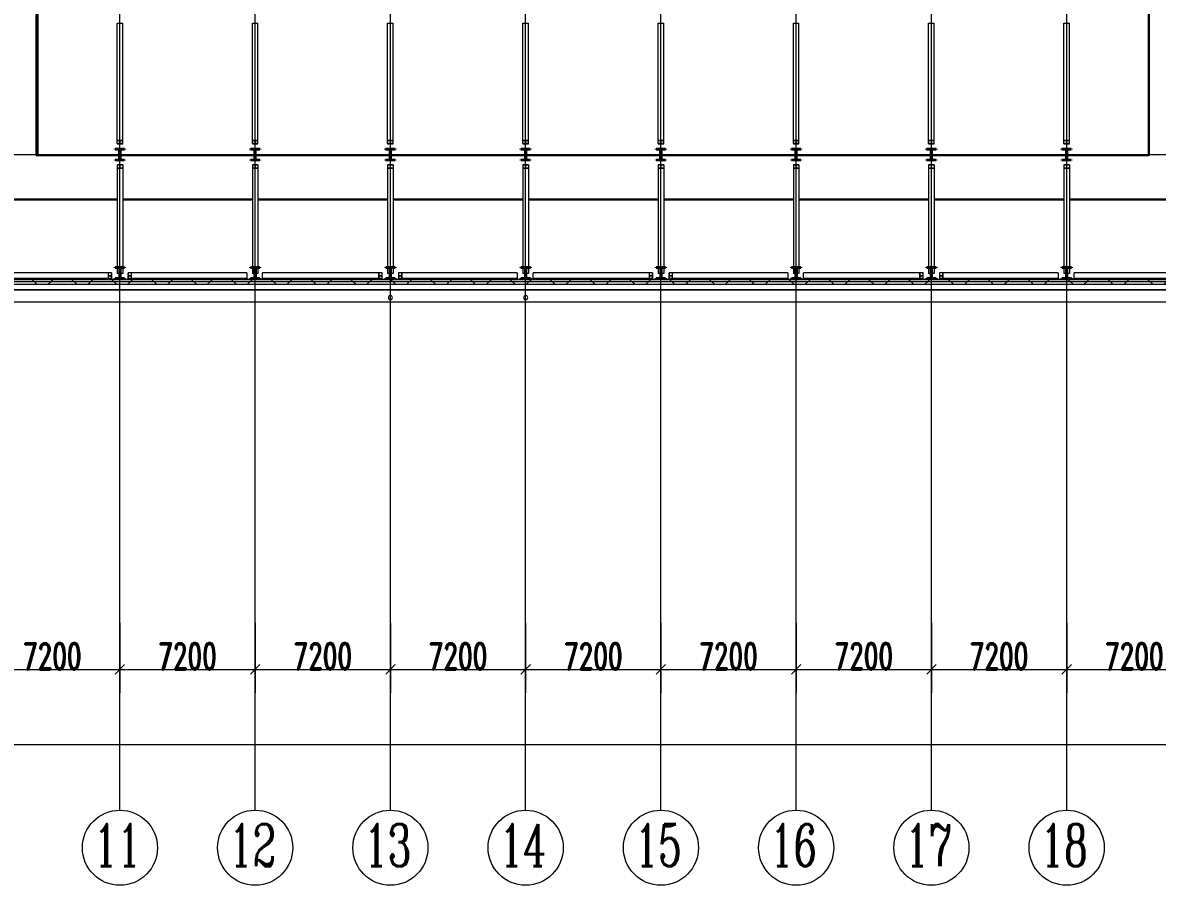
# Model space of a CAD drawing. Header units: millimetres. Extents: x -30000 to 430621, y -31706 to 192400.
# Drawn here: x 66825 to 127225, y -31706 to 14226 of the extents above; entities that cross this region are included whole.
import ezdxf

# ---------------------------------------------------------------- set-up
doc = ezdxf.new("R2010")
doc.units = ezdxf.units.MM
doc.linetypes.add('轴网线', pattern=[22.04, 18.38, -1.83, 0, -1.83])
doc.layers.get('0').update_dxf_attribs({"color": 8})
doc.layers.get('Defpoints').update_dxf_attribs({"color": 8})
for name, color, linetype, lineweight in [('A-ANNO-DIMS', 8, 'Continuous', 9), ('A-FLOR', 8, 'Continuous', 5), ('A-FLOR-HRAL', 8, 'Continuous', 5), ('A-WALL', 8, 'Continuous', 5), ('A-WALL-FNSH', 8, 'Continuous', 9), ('A-WALL-PATT', 8, 'Continuous', 9), ('P-PIPE', 8, 'Continuous', 5), ('S-BEAM', 8, 'Continuous', 5), ('S-COLS', 8, 'Continuous', 5), ('S-GRID', 8, 'Continuous', 9), ('S-GRID-IDEN', 8, 'Continuous', 9)]:
    doc.layers.add(name, color=color, linetype=linetype, lineweight=lineweight)
doc.styles.add('RomanC_1', font='romanc__.ttf', dxfattribs={"width": 0.65, "height": 2250})
doc.styles.add('RomanD_4', font='romand__.ttf', dxfattribs={"width": 0.65, "height": 1400})
doc.dimstyles.new('第一_二道尺寸线', dxfattribs={"dimscale": 304.8, "dimtxt": 1405.004626, "dimasz": 1.64042, "dimexe": 4.10105, "dimexo": 0.0625, "dimgap": 0, "dimtad": 1, "dimdec": 0, "dimzin": 0, "dimdsep": 46, "dimtxsty": 'RomanD_4', "dimblk1": 'OBLIQUE', "dimblk2": 'OBLIQUE', "dimsah": 1, "dimcen": 0.09, "dimazin": 0, "dimtfac": 1, "dimtdec": 4, "dimtix": 1, "dimtmove": 0, "dimatfit": 3, "dimfxl": 8.2021, "dimfxlon": 1, "dimtvp": 1, "dimtolj": 1, "dimtzin": 0, "dimlwd": 18, "dimlwe": 18, "dimarcsym": 2})
pattern_1 = [(45, (-4e-09, 0), (-1060.66, 1060.66), []), (135, (-4e-09, 0), (-1060.66, -1060.66), [])]

# ---------------------------------------------------------------- blocks, each defined once
blk = doc.blocks.new('X-AR-F3-00-W-002_HLP2_rvt-1-LAY-4F-1_500-A')
at = {"layer": 'P-PIPE', "color": 96, "true_color": 0x007f00}
for centre, start, end in [((86400, -411), 0, 180), ((86400, -411), 180, 360), ((93600, -411), 0, 180), ((93600, -411), 180, 360)]:
    blk.add_arc(centre, 110, start, end, dxfattribs=at)
blk = doc.blocks.new('钢_柱_焊接H - H600X500X20X30-659261-LAY-4F-1_500-A')
at = {"layer": 'S-COLS', "lineweight": 15, "true_color": 0xdddddd}
blk.add_hatch(color=254, dxfattribs=at).paths.add_polyline_path([(-250, -300), (250, -300), (250, -270), (10, -270), (10, 270), (250, 270), (250, 300), (-250, 300), (-250, 270), (-10, 270), (-10, -270), (-250, -270)], flags=0)
at = {"layer": 'S-COLS', "color": 8, "lineweight": 35, "true_color": 0x777777}
for p, q in [((-250, 300), (250, 300)), ((-250, 270), (-250, 300)), ((-10, 270), (-250, 270)), ((-10, -270), (-10, 270)), ((10, 270), (10, -270)), ((250, 270), (10, 270)), ((250, 300), (250, 270)), ((-250, -270), (-10, -270)), ((-250, -300), (-250, -270)), ((250, -300), (-250, -300)), ((10, -270), (250, -270)), ((250, -270), (250, -300))]:
    blk.add_line(p, q, dxfattribs=at)
blk = doc.blocks.new('钢_柱_焊接H - H600X500X20X30-659270-LAY-4F-1_500-A')
at = {"layer": 'S-COLS', "lineweight": 15, "true_color": 0xdddddd}
h = blk.add_hatch(color=254, dxfattribs=at)
h.paths.add_polyline_path([(6, -300), (250, -300), (250, -270), (10, -270), (6, -50), (-10, -50), (-10, -270), (-250, -270), (-250, -300), (-148, -300)], flags=0)
h.paths.add_polyline_path([(10, 0), (10, 270), (250, 270), (250, 300), (-250, 300), (-250, 270), (-10, 270), (-10, 0), (5, 0)], flags=0)
at = {"layer": 'S-COLS', "color": 8, "lineweight": 35, "true_color": 0x777777}
for p, q in [((-250, 300), (250, 300)), ((-250, 270), (-250, 300)), ((-10, 270), (-250, 270)), ((-10, 0), (-10, 270)), ((10, 270), (10, 0)), ((250, 270), (10, 270)), ((250, 300), (250, 270)), ((-250, -270), (-10, -270)), ((-250, -300), (-250, -270)), ((250, -300), (-250, -300)), ((-10, -270), (-10, -50)), ((10, -50), (10, -270)), ((10, -270), (250, -270)), ((250, -270), (250, -300))]:
    blk.add_line(p, q, dxfattribs=at)
blk = doc.blocks.new('钢_梁_焊接H - H300X300X10X15-V175-LAY-4F-1_500-A')
at = {"layer": 'S-BEAM', "color": 8, "lineweight": 15, "true_color": 0x777777}
for p, q in [((72150, 6665), (71850, 6665)), ((71850, 6665), (71850, 6656)), ((71850, 6656), (71995, 6656)), ((71850, 6656), (71850, 6484)), ((71995, 6656), (71995, 6484)), ((72005, 6484), (72005, 6656)), ((72005, 6656), (72150, 6656)), ((72150, 6656), (72150, 6665)), ((72150, 6656), (72150, 6484)), ((71995, 6484), (71850, 6484)), ((71850, 6484), (71850, 6475)), ((71850, 6475), (72150, 6475)), ((71850, 6475), (71850, 1200)), ((72150, 6484), (72005, 6484)), ((72150, 6475), (72150, 6484)), ((72150, 6475), (72150, 1200)), ((71850, 1170), (71850, 878)), ((71990, 878), (71850, 878)), ((72150, 878), (72010, 878)), ((72150, 1170), (72150, 878))]:
    blk.add_line(p, q, dxfattribs=at)
blk = doc.blocks.new('钢_梁_焊接H - H300X300X10X15-658906-LAY-4F-1_500-A')
at = {"layer": 'S-BEAM', "color": 8, "lineweight": 15, "true_color": 0x777777}
for p, q in [((14250, 14201), (14550, 14201)), ((14250, 7956), (14250, 14201)), ((14550, 7956), (14550, 14201)), ((14550, 7956), (14250, 7956)), ((14250, 7956), (14250, 7947)), ((14250, 7947), (14395, 7947)), ((14250, 7785), (14250, 7947)), ((14395, 7947), (14395, 7785)), ((14405, 7785), (14405, 7947)), ((14405, 7947), (14550, 7947)), ((14550, 7947), (14550, 7956)), ((14550, 7785), (14550, 7947)), ((14395, 7785), (14250, 7785)), ((14250, 7785), (14250, 7776)), ((14250, 7776), (14550, 7776)), ((14550, 7785), (14405, 7785)), ((14550, 7776), (14550, 7785))]:
    blk.add_line(p, q, dxfattribs=at)
blk = doc.blocks.new('钢_梁_焊接H - H300X300X10X15-V179-LAY-4F-1_500-A')
at = {"layer": 'S-BEAM', "color": 8, "lineweight": 15, "true_color": 0x777777}
for p, q in [((79350, 6665), (79050, 6665)), ((79050, 6665), (79050, 6656)), ((79050, 6656), (79195, 6656)), ((79050, 6656), (79050, 6484)), ((79195, 6656), (79195, 6484)), ((79205, 6484), (79205, 6656)), ((79205, 6656), (79350, 6656)), ((79350, 6656), (79350, 6665)), ((79350, 6656), (79350, 6484)), ((79195, 6484), (79050, 6484)), ((79050, 6484), (79050, 6475)), ((79050, 6475), (79350, 6475)), ((79050, 6475), (79050, 1200)), ((79350, 6484), (79205, 6484)), ((79350, 6475), (79350, 6484)), ((79350, 6475), (79350, 1200)), ((79050, 1170), (79050, 878)), ((79190, 878), (79050, 878)), ((79350, 878), (79210, 878)), ((79350, 1170), (79350, 878))]:
    blk.add_line(p, q, dxfattribs=at)
blk = doc.blocks.new('钢_梁_焊接H - H300X300X10X15-V185-LAY-4F-1_500-A')
at = {"layer": 'S-BEAM', "color": 8, "lineweight": 15, "true_color": 0x777777}
for p, q in [((86550, 6665), (86250, 6665)), ((86250, 6665), (86250, 6656)), ((86250, 6656), (86395, 6656)), ((86250, 6656), (86250, 6484)), ((86395, 6656), (86395, 6484)), ((86405, 6484), (86405, 6656)), ((86405, 6656), (86550, 6656)), ((86550, 6656), (86550, 6665)), ((86550, 6656), (86550, 6484)), ((86395, 6484), (86250, 6484)), ((86250, 6484), (86250, 6475)), ((86250, 6475), (86550, 6475)), ((86250, 6475), (86250, 1200)), ((86550, 6484), (86405, 6484)), ((86550, 6475), (86550, 6484)), ((86550, 6475), (86550, 1200)), ((86250, 1170), (86250, 878)), ((86390, 878), (86250, 878)), ((86550, 878), (86410, 878)), ((86550, 1170), (86550, 878))]:
    blk.add_line(p, q, dxfattribs=at)
blk = doc.blocks.new('钢_梁_焊接H - H300X300X10X15-V189-LAY-4F-1_500-A')
at = {"layer": 'S-BEAM', "color": 8, "lineweight": 15, "true_color": 0x777777}
for p, q in [((93750, 6665), (93450, 6665)), ((93450, 6665), (93450, 6656)), ((93450, 6656), (93595, 6656)), ((93450, 6656), (93450, 6484)), ((93595, 6656), (93595, 6484)), ((93605, 6484), (93605, 6656)), ((93605, 6656), (93750, 6656)), ((93750, 6656), (93750, 6665)), ((93750, 6656), (93750, 6484)), ((93595, 6484), (93450, 6484)), ((93450, 6484), (93450, 6475)), ((93450, 6475), (93750, 6475)), ((93450, 6475), (93450, 1200)), ((93750, 6484), (93605, 6484)), ((93750, 6475), (93750, 6484)), ((93750, 6475), (93750, 1200)), ((93450, 1170), (93450, 878)), ((93590, 878), (93450, 878)), ((93750, 878), (93610, 878)), ((93750, 1170), (93750, 878))]:
    blk.add_line(p, q, dxfattribs=at)
blk = doc.blocks.new('钢_梁_焊接H - H300X300X10X15-V198-LAY-4F-1_500-A')
at = {"layer": 'S-BEAM', "color": 8, "lineweight": 15, "true_color": 0x777777}
for p, q in [((100950, 6665), (100650, 6665)), ((100650, 6665), (100650, 6656)), ((100650, 6656), (100795, 6656)), ((100650, 6656), (100650, 6484)), ((100795, 6656), (100795, 6484)), ((100805, 6484), (100805, 6656)), ((100805, 6656), (100950, 6656)), ((100950, 6656), (100950, 6665)), ((100950, 6656), (100950, 6484)), ((100795, 6484), (100650, 6484)), ((100650, 6484), (100650, 6475)), ((100650, 6475), (100950, 6475)), ((100650, 6475), (100650, 1200)), ((100950, 6484), (100805, 6484)), ((100950, 6475), (100950, 6484)), ((100950, 6475), (100950, 1200)), ((100650, 1170), (100650, 878)), ((100790, 878), (100650, 878)), ((100950, 878), (100810, 878)), ((100950, 1170), (100950, 878))]:
    blk.add_line(p, q, dxfattribs=at)
blk = doc.blocks.new('钢_梁_焊接H - H300X300X10X15-V207-LAY-4F-1_500-A')
at = {"layer": 'S-BEAM', "color": 8, "lineweight": 15, "true_color": 0x777777}
for p, q in [((108150, 6665), (107850, 6665)), ((107850, 6665), (107850, 6656)), ((107850, 6656), (107995, 6656)), ((107850, 6656), (107850, 6484)), ((107995, 6656), (107995, 6484)), ((108005, 6484), (108005, 6656)), ((108005, 6656), (108150, 6656)), ((108150, 6656), (108150, 6665)), ((108150, 6656), (108150, 6484)), ((107995, 6484), (107850, 6484)), ((107850, 6484), (107850, 6475)), ((107850, 6475), (108150, 6475)), ((107850, 6475), (107850, 1200)), ((108150, 6484), (108005, 6484)), ((108150, 6475), (108150, 6484)), ((108150, 6475), (108150, 1200)), ((107850, 1170), (107850, 878)), ((107990, 878), (107850, 878)), ((108150, 878), (108010, 878)), ((108150, 1170), (108150, 878))]:
    blk.add_line(p, q, dxfattribs=at)
blk = doc.blocks.new('钢_梁_焊接H - H300X300X10X15-V216-LAY-4F-1_500-A')
at = {"layer": 'S-BEAM', "color": 8, "lineweight": 15, "true_color": 0x777777}
for p, q in [((115350, 6665), (115050, 6665)), ((115050, 6665), (115050, 6656)), ((115050, 6656), (115195, 6656)), ((115050, 6656), (115050, 6484)), ((115195, 6656), (115195, 6484)), ((115205, 6484), (115205, 6656)), ((115205, 6656), (115350, 6656)), ((115350, 6656), (115350, 6665)), ((115350, 6656), (115350, 6484)), ((115195, 6484), (115050, 6484)), ((115050, 6484), (115050, 6475)), ((115050, 6475), (115350, 6475)), ((115050, 6475), (115050, 1200)), ((115350, 6484), (115205, 6484)), ((115350, 6475), (115350, 6484)), ((115350, 6475), (115350, 1200)), ((115050, 1170), (115050, 878)), ((115190, 878), (115050, 878)), ((115350, 878), (115210, 878)), ((115350, 1170), (115350, 878))]:
    blk.add_line(p, q, dxfattribs=at)
blk = doc.blocks.new('钢_梁_焊接H - H300X300X10X15-V226-LAY-4F-1_500-A')
at = {"layer": 'S-BEAM', "color": 8, "lineweight": 15, "true_color": 0x777777}
for p, q in [((122550, 6665), (122250, 6665)), ((122250, 6665), (122250, 6656)), ((122250, 6656), (122395, 6656)), ((122250, 6656), (122250, 6484)), ((122395, 6656), (122395, 6484)), ((122405, 6484), (122405, 6656)), ((122405, 6656), (122550, 6656)), ((122550, 6656), (122550, 6665)), ((122550, 6656), (122550, 6484)), ((122395, 6484), (122250, 6484)), ((122250, 6484), (122250, 6475)), ((122250, 6475), (122550, 6475)), ((122250, 6475), (122250, 1200)), ((122550, 6484), (122405, 6484)), ((122550, 6475), (122550, 6484)), ((122550, 6475), (122550, 1200)), ((122250, 1170), (122250, 878)), ((122390, 878), (122250, 878)), ((122550, 878), (122410, 878)), ((122550, 1170), (122550, 878))]:
    blk.add_line(p, q, dxfattribs=at)
blk = doc.blocks.new('钢_梁_热轧H - HW300X300-659062-LAY-4F-1_500-A')
at = {"layer": 'S-BEAM', "color": 8, "lineweight": 15, "true_color": 0x777777}
for p, q in [((122796, 157500), (122796, 157800)), ((128982, 157800), (122796, 157800)), ((128991, 157800), (128982, 157800)), ((128982, 157800), (128982, 157500)), ((128991, 157668), (128991, 157800)), ((129148, 157800), (128991, 157800)), ((129140, 157655), (128998, 157655)), ((129156, 157800), (129148, 157800)), ((129148, 157800), (129148, 157668)), ((129156, 157500), (129156, 157800)), ((128982, 157500), (122796, 157500)), ((128982, 157500), (128991, 157500)), ((128991, 157500), (128991, 157632)), ((129148, 157500), (128991, 157500)), ((128998, 157645), (129140, 157645)), ((129148, 157632), (129148, 157500)), ((129148, 157500), (129156, 157500))]:
    blk.add_line(p, q, dxfattribs=at)
for centre, start_param, end_param in [((128998, 157668), 1.570796, 3.141593), ((129140, 157668), 3.141593, 4.712389), ((128998, 157632), 0, 1.570796), ((129140, 157632), 4.712389, 6.283185)]:
    blk.add_ellipse(centre, major_axis=(0, 13), ratio=0.581772, start_param=start_param, end_param=end_param, dxfattribs=at)
blk = doc.blocks.new('钢_梁_热轧H - HW300X300-659063-LAY-4F-1_500-A')
at = {"layer": 'S-BEAM', "color": 8, "lineweight": 15, "true_color": 0x777777}
for p, q in [((108396, 157500), (108396, 157800)), ((114582, 157800), (108396, 157800)), ((114591, 157800), (114582, 157800)), ((114582, 157800), (114582, 157500)), ((114591, 157668), (114591, 157800)), ((114748, 157800), (114591, 157800)), ((114740, 157655), (114598, 157655)), ((114756, 157800), (114748, 157800)), ((114748, 157800), (114748, 157668)), ((114756, 157500), (114756, 157800)), ((114582, 157500), (108396, 157500)), ((114582, 157500), (114591, 157500)), ((114591, 157500), (114591, 157632)), ((114748, 157500), (114591, 157500)), ((114598, 157645), (114740, 157645)), ((114748, 157632), (114748, 157500)), ((114748, 157500), (114756, 157500))]:
    blk.add_line(p, q, dxfattribs=at)
for centre, start_param, end_param in [((114598, 157668), 1.570796, 3.141593), ((114740, 157668), 3.141593, 4.712389), ((114598, 157632), 0, 1.570796), ((114740, 157632), 4.712389, 6.283185)]:
    blk.add_ellipse(centre, major_axis=(0, 13), ratio=0.581772, start_param=start_param, end_param=end_param, dxfattribs=at)
blk = doc.blocks.new('钢_梁_热轧H - HW300X300-659064-LAY-4F-1_500-A')
at = {"layer": 'S-BEAM', "color": 8, "lineweight": 15, "true_color": 0x777777}
for p, q in [((93996, 157500), (93996, 157800)), ((100182, 157800), (93996, 157800)), ((100191, 157800), (100182, 157800)), ((100182, 157800), (100182, 157500)), ((100191, 157668), (100191, 157800)), ((100348, 157800), (100191, 157800)), ((100340, 157655), (100198, 157655)), ((100356, 157800), (100348, 157800)), ((100348, 157800), (100348, 157668)), ((100356, 157500), (100356, 157800)), ((100182, 157500), (93996, 157500)), ((100182, 157500), (100191, 157500)), ((100191, 157500), (100191, 157632)), ((100348, 157500), (100191, 157500)), ((100198, 157645), (100340, 157645)), ((100348, 157632), (100348, 157500)), ((100348, 157500), (100356, 157500))]:
    blk.add_line(p, q, dxfattribs=at)
for centre, start_param, end_param in [((100198, 157668), 1.570796, 3.141593), ((100340, 157668), 3.141593, 4.712389), ((100198, 157632), 0, 1.570796), ((100340, 157632), 4.712389, 6.283185)]:
    blk.add_ellipse(centre, major_axis=(0, 13), ratio=0.581772, start_param=start_param, end_param=end_param, dxfattribs=at)
blk = doc.blocks.new('钢_梁_热轧H - HW300X300-659065-LAY-4F-1_500-A')
at = {"layer": 'S-BEAM', "color": 8, "lineweight": 15, "true_color": 0x777777}
for p, q in [((79596, 157500), (79596, 157800)), ((85782, 157800), (79596, 157800)), ((85791, 157800), (85782, 157800)), ((85782, 157800), (85782, 157500)), ((85791, 157668), (85791, 157800)), ((85948, 157800), (85791, 157800)), ((85940, 157655), (85798, 157655)), ((85956, 157800), (85948, 157800)), ((85948, 157800), (85948, 157668)), ((85956, 157500), (85956, 157800)), ((85782, 157500), (79596, 157500)), ((85782, 157500), (85791, 157500)), ((85791, 157500), (85791, 157632)), ((85948, 157500), (85791, 157500)), ((85798, 157645), (85940, 157645)), ((85948, 157632), (85948, 157500)), ((85948, 157500), (85956, 157500))]:
    blk.add_line(p, q, dxfattribs=at)
for centre, start_param, end_param in [((85798, 157668), 1.570796, 3.141593), ((85940, 157668), 3.141593, 4.712389), ((85798, 157632), 0, 1.570796), ((85940, 157632), 4.712389, 6.283185)]:
    blk.add_ellipse(centre, major_axis=(0, 13), ratio=0.581772, start_param=start_param, end_param=end_param, dxfattribs=at)
blk = doc.blocks.new('钢_梁_热轧H - HW300X300-659066-LAY-4F-1_500-A')
at = {"layer": 'S-BEAM', "color": 8, "lineweight": 15, "true_color": 0x777777}
for p, q in [((65196, 157500), (65196, 157800)), ((71382, 157800), (65196, 157800)), ((71391, 157800), (71382, 157800)), ((71382, 157800), (71382, 157500)), ((71391, 157668), (71391, 157800)), ((71548, 157800), (71391, 157800)), ((71540, 157655), (71398, 157655)), ((71556, 157800), (71548, 157800)), ((71548, 157800), (71548, 157668)), ((71556, 157500), (71556, 157800)), ((71382, 157500), (65196, 157500)), ((71382, 157500), (71391, 157500)), ((71391, 157500), (71391, 157632)), ((71548, 157500), (71391, 157500)), ((71398, 157645), (71540, 157645)), ((71548, 157632), (71548, 157500)), ((71548, 157500), (71556, 157500))]:
    blk.add_line(p, q, dxfattribs=at)
for centre, start_param, end_param in [((71398, 157668), 1.570796, 3.141593), ((71540, 157668), 3.141593, 4.712389), ((71398, 157632), 0, 1.570796), ((71540, 157632), 4.712389, 6.283185)]:
    blk.add_ellipse(centre, major_axis=(0, 13), ratio=0.581772, start_param=start_param, end_param=end_param, dxfattribs=at)
blk = doc.blocks.new('钢_梁_热轧H - HW300X300-659077-LAY-4F-1_500-A')
at = {"layer": 'S-BEAM', "color": 8, "lineweight": 15, "true_color": 0x777777}
for p, q in [((115644, 157800), (115635, 157800)), ((115635, 157800), (115635, 157500)), ((115644, 157668), (115644, 157800)), ((115801, 157800), (115644, 157800)), ((115794, 157655), (115652, 157655)), ((115810, 157800), (115801, 157800)), ((115801, 157800), (115801, 157668)), ((115810, 157500), (115810, 157800)), ((121956, 157800), (115810, 157800)), ((121956, 157800), (121956, 157500)), ((115635, 157500), (115644, 157500)), ((115644, 157500), (115644, 157632)), ((115801, 157500), (115644, 157500)), ((115652, 157645), (115794, 157645)), ((115801, 157632), (115801, 157500)), ((115801, 157500), (115810, 157500)), ((121956, 157500), (115810, 157500))]:
    blk.add_line(p, q, dxfattribs=at)
for centre, start_param, end_param in [((115652, 157668), 1.570796, 3.141593), ((115794, 157668), 3.141593, 4.712389), ((115652, 157632), 0, 1.570796), ((115794, 157632), 4.712389, 6.283185)]:
    blk.add_ellipse(centre, major_axis=(0, 13), ratio=0.581772, start_param=start_param, end_param=end_param, dxfattribs=at)
blk = doc.blocks.new('钢_梁_热轧H - HW300X300-659078-LAY-4F-1_500-A')
at = {"layer": 'S-BEAM', "color": 8, "lineweight": 15, "true_color": 0x777777}
for p, q in [((101244, 157800), (101235, 157800)), ((101235, 157800), (101235, 157500)), ((101244, 157668), (101244, 157800)), ((101401, 157800), (101244, 157800)), ((101394, 157655), (101252, 157655)), ((101410, 157800), (101401, 157800)), ((101401, 157800), (101401, 157668)), ((101410, 157500), (101410, 157800)), ((107556, 157800), (101410, 157800)), ((107556, 157800), (107556, 157500)), ((101235, 157500), (101244, 157500)), ((101244, 157500), (101244, 157632)), ((101401, 157500), (101244, 157500)), ((101252, 157645), (101394, 157645)), ((101401, 157632), (101401, 157500)), ((101401, 157500), (101410, 157500)), ((107556, 157500), (101410, 157500))]:
    blk.add_line(p, q, dxfattribs=at)
for centre, start_param, end_param in [((101252, 157668), 1.570796, 3.141593), ((101394, 157668), 3.141593, 4.712389), ((101252, 157632), 0, 1.570796), ((101394, 157632), 4.712389, 6.283185)]:
    blk.add_ellipse(centre, major_axis=(0, 13), ratio=0.581772, start_param=start_param, end_param=end_param, dxfattribs=at)
blk = doc.blocks.new('钢_梁_热轧H - HW300X300-659079-LAY-4F-1_500-A')
at = {"layer": 'S-BEAM', "color": 8, "lineweight": 15, "true_color": 0x777777}
for p, q in [((86844, 157800), (86835, 157800)), ((86835, 157800), (86835, 157500)), ((86844, 157668), (86844, 157800)), ((87001, 157800), (86844, 157800)), ((86994, 157655), (86852, 157655)), ((87010, 157800), (87001, 157800)), ((87001, 157800), (87001, 157668)), ((87010, 157500), (87010, 157800)), ((93156, 157800), (87010, 157800)), ((93156, 157800), (93156, 157500)), ((86835, 157500), (86844, 157500)), ((86844, 157500), (86844, 157632)), ((87001, 157500), (86844, 157500)), ((86852, 157645), (86994, 157645)), ((87001, 157632), (87001, 157500)), ((87001, 157500), (87010, 157500)), ((93156, 157500), (87010, 157500))]:
    blk.add_line(p, q, dxfattribs=at)
for centre, start_param, end_param in [((86852, 157668), 1.570796, 3.141593), ((86994, 157668), 3.141593, 4.712389), ((86852, 157632), 0, 1.570796), ((86994, 157632), 4.712389, 6.283185)]:
    blk.add_ellipse(centre, major_axis=(0, 13), ratio=0.581772, start_param=start_param, end_param=end_param, dxfattribs=at)
blk = doc.blocks.new('钢_梁_热轧H - HW300X300-659080-LAY-4F-1_500-A')
at = {"layer": 'S-BEAM', "color": 8, "lineweight": 15, "true_color": 0x777777}
for p, q in [((72444, 157800), (72435, 157800)), ((72435, 157800), (72435, 157500)), ((72444, 157668), (72444, 157800)), ((72601, 157800), (72444, 157800)), ((72594, 157655), (72452, 157655)), ((72610, 157800), (72601, 157800)), ((72601, 157800), (72601, 157668)), ((72610, 157500), (72610, 157800)), ((78756, 157800), (72610, 157800)), ((78756, 157800), (78756, 157500)), ((72435, 157500), (72444, 157500)), ((72444, 157500), (72444, 157632)), ((72601, 157500), (72444, 157500)), ((72452, 157645), (72594, 157645)), ((72601, 157632), (72601, 157500)), ((72601, 157500), (72610, 157500)), ((78756, 157500), (72610, 157500))]:
    blk.add_line(p, q, dxfattribs=at)
for centre, start_param, end_param in [((72452, 157668), 1.570796, 3.141593), ((72594, 157668), 3.141593, 4.712389), ((72452, 157632), 0, 1.570796), ((72594, 157632), 4.712389, 6.283185)]:
    blk.add_ellipse(centre, major_axis=(0, 13), ratio=0.581772, start_param=start_param, end_param=end_param, dxfattribs=at)
blk = doc.blocks.new('X-ST-F3-04-C-002_HLP2_rvt-1-LAY-4F-1_500-A')
at = {"color": 8, "lineweight": 15, "true_color": 0x777777}
for name, p in [('钢_梁_焊接H - H300X300X10X15-658906-LAY-4F-1_500-A', (57600, 0)), ('钢_梁_焊接H - H300X300X10X15-658906-LAY-4F-1_500-A', (64800, 0)), ('钢_梁_焊接H - H300X300X10X15-658906-LAY-4F-1_500-A', (72000, 0)), ('钢_梁_焊接H - H300X300X10X15-658906-LAY-4F-1_500-A', (79200, 0)), ('钢_梁_焊接H - H300X300X10X15-658906-LAY-4F-1_500-A', (86400, 0)), ('钢_梁_焊接H - H300X300X10X15-658906-LAY-4F-1_500-A', (93600, 0)), ('钢_梁_焊接H - H300X300X10X15-658906-LAY-4F-1_500-A', (100800, 0)), ('钢_梁_焊接H - H300X300X10X15-658906-LAY-4F-1_500-A', (108000, 0)), ('钢_柱_焊接H - H600X500X20X30-659270-LAY-4F-1_500-A', (71995, 7200)), ('钢_柱_焊接H - H600X500X20X30-659270-LAY-4F-1_500-A', (79195, 7200)), ('钢_柱_焊接H - H600X500X20X30-659270-LAY-4F-1_500-A', (86395, 7200)), ('钢_柱_焊接H - H600X500X20X30-659270-LAY-4F-1_500-A', (93595, 7200)), ('钢_柱_焊接H - H600X500X20X30-659270-LAY-4F-1_500-A', (100795, 7200)), ('钢_柱_焊接H - H600X500X20X30-659270-LAY-4F-1_500-A', (107995, 7200)), ('钢_柱_焊接H - H600X500X20X30-659270-LAY-4F-1_500-A', (115195, 7200)), ('钢_柱_焊接H - H600X500X20X30-659270-LAY-4F-1_500-A', (122395, 7200)), ('钢_梁_焊接H - H300X300X10X15-V175-LAY-4F-1_500-A', (0, 0)), ('钢_梁_焊接H - H300X300X10X15-V179-LAY-4F-1_500-A', (0, 0)), ('钢_梁_焊接H - H300X300X10X15-V185-LAY-4F-1_500-A', (0, 0)), ('钢_梁_焊接H - H300X300X10X15-V189-LAY-4F-1_500-A', (0, 0)), ('钢_梁_焊接H - H300X300X10X15-V198-LAY-4F-1_500-A', (0, 0)), ('钢_梁_焊接H - H300X300X10X15-V207-LAY-4F-1_500-A', (0, 0)), ('钢_梁_焊接H - H300X300X10X15-V216-LAY-4F-1_500-A', (0, 0)), ('钢_梁_焊接H - H300X300X10X15-V226-LAY-4F-1_500-A', (0, 0)), ('钢_梁_热轧H - HW300X300-659066-LAY-4F-1_500-A', (0, -156900)), ('钢_柱_焊接H - H600X500X20X30-659261-LAY-4F-1_500-A', (72000, 900)), ('钢_梁_热轧H - HW300X300-659080-LAY-4F-1_500-A', (0, -156900)), ('钢_柱_焊接H - H600X500X20X30-659261-LAY-4F-1_500-A', (79200, 900)), ('钢_梁_热轧H - HW300X300-659065-LAY-4F-1_500-A', (0, -156900)), ('钢_柱_焊接H - H600X500X20X30-659261-LAY-4F-1_500-A', (86400, 900)), ('钢_梁_热轧H - HW300X300-659079-LAY-4F-1_500-A', (0, -156900)), ('钢_柱_焊接H - H600X500X20X30-659261-LAY-4F-1_500-A', (93600, 900)), ('钢_梁_热轧H - HW300X300-659064-LAY-4F-1_500-A', (0, -156900)), ('钢_柱_焊接H - H600X500X20X30-659261-LAY-4F-1_500-A', (100800, 900)), ('钢_梁_热轧H - HW300X300-659078-LAY-4F-1_500-A', (0, -156900)), ('钢_柱_焊接H - H600X500X20X30-659261-LAY-4F-1_500-A', (108000, 900)), ('钢_梁_热轧H - HW300X300-659063-LAY-4F-1_500-A', (0, -156900)), ('钢_柱_焊接H - H600X500X20X30-659261-LAY-4F-1_500-A', (115200, 900)), ('钢_梁_热轧H - HW300X300-659077-LAY-4F-1_500-A', (0, -156900)), ('钢_柱_焊接H - H600X500X20X30-659261-LAY-4F-1_500-A', (122400, 900)), ('钢_梁_热轧H - HW300X300-659062-LAY-4F-1_500-A', (0, -156900))]:
    blk.add_blockref(name, p, dxfattribs=at)
blk = doc.blocks.new('顶部扶栏类型 - 顶部扶栏_内部_-3241414-LAY-4F-1_500-A')
at = {"layer": 'A-FLOR-HRAL'}
for p, q in [((67550, 42994), (68719, 42994)), ((67550, 21755), (67550, 42994)), ((68719, 42944), (67600, 42944)), ((67600, 42944), (67600, 21755)), ((68719, 42994), (68719, 42944)), ((125675, 43025), (125675, 43050)), ((126750, 43025), (125675, 43025)), ((125775, 43075), (126800, 43075)), ((126750, 21755), (126750, 43025)), ((126800, 43075), (126800, 21755)), ((67550, 7150), (67550, 21405)), ((67600, 21405), (67600, 7200)), ((126750, 7200), (126750, 21405)), ((126800, 21405), (126800, 7150)), ((126800, 7150), (67550, 7150)), ((67600, 7200), (126750, 7200))]:
    blk.add_line(p, q, dxfattribs=at)
blk = doc.blocks.new('顶部扶栏类型 - 顶部扶栏_内部_-V437-LAY-4F-1_500-A')
at = {"layer": 'A-FLOR-HRAL'}
for p, q in [((67550, 42994), (67550, 21755)), ((68719, 42994), (67550, 42994)), ((67600, 42944), (67600, 21755)), ((68719, 42944), (67600, 42944)), ((68719, 42944), (68719, 42994)), ((125675, 43025), (125675, 43050)), ((126750, 43025), (125675, 43025)), ((126800, 43075), (125775, 43075)), ((126750, 21755), (126750, 43025)), ((126800, 21755), (126800, 43075)), ((67550, 21405), (67550, 7150)), ((67600, 21405), (67600, 7200)), ((126750, 7200), (126750, 21405)), ((126800, 7150), (126800, 21405)), ((67550, 7150), (126800, 7150)), ((67600, 7200), (126750, 7200))]:
    blk.add_line(p, q, dxfattribs=at)
blk = doc.blocks.new('顶部扶栏类型 - 顶部扶栏_内部_-3241510-LAY-4F-1_500-A')
at = {"layer": 'A-FLOR-HRAL'}
for p, q in [((64950, 4850), (71850, 4850)), ((72150, 4850), (79050, 4850)), ((79350, 4850), (86250, 4850)), ((86550, 4850), (93450, 4850)), ((93750, 4850), (100650, 4850)), ((100950, 4850), (107850, 4850)), ((108150, 4850), (115050, 4850)), ((115350, 4850), (122250, 4850)), ((122550, 4850), (129450, 4850)), ((71850, 4800), (64950, 4800)), ((79050, 4800), (72150, 4800)), ((86250, 4800), (79350, 4800)), ((93450, 4800), (86550, 4800)), ((100650, 4800), (93750, 4800)), ((107850, 4800), (100950, 4800)), ((115050, 4800), (108150, 4800)), ((122250, 4800), (115350, 4800)), ((129450, 4800), (122550, 4800))]:
    blk.add_line(p, q, dxfattribs=at)
blk = doc.blocks.new('顶部扶栏类型 - 顶部扶栏_内部_-V440-LAY-4F-1_500-A')
at = {"layer": 'A-FLOR-HRAL'}
for p, q in [((64950, 4850), (71850, 4850)), ((72150, 4850), (79050, 4850)), ((79350, 4850), (86250, 4850)), ((86550, 4850), (93450, 4850)), ((93750, 4850), (100650, 4850)), ((100950, 4850), (107850, 4850)), ((108150, 4850), (115050, 4850)), ((115350, 4850), (122250, 4850)), ((122550, 4850), (129450, 4850)), ((64950, 4800), (71850, 4800)), ((72150, 4800), (79050, 4800)), ((79350, 4800), (86250, 4800)), ((86550, 4800), (93450, 4800)), ((93750, 4800), (100650, 4800)), ((100950, 4800), (107850, 4800)), ((108150, 4800), (115050, 4800)), ((115350, 4800), (122250, 4800)), ((122550, 4800), (129450, 4800))]:
    blk.add_line(p, q, dxfattribs=at)
blk = doc.blocks.new('轴网 - 宽度系数 0_65-670068-LAY-4F-1_500-A')
at = {"layer": 'S-GRID-IDEN'}
blk.add_circle((0, 0), 4, dxfattribs=at)
blk = doc.blocks.new('_Oblique')
at = {"color": 0, "linetype": 'ByBlock', "lineweight": -2}
blk.add_line((-0.5, -0.5), (0.5, 0.5), dxfattribs=at)
blk = doc.blocks.new('DIMBLOCK109-LAY-4F-1_500-A')
at = {"layer": 'A-ANNO-DIMS', "color": 0, "lineweight": 18, "transparency": 16777216}
for p, q in [((64800, -17725.274274), (64800, -21456.224274)), ((72000, -17725.274274), (72000, -21456.224274)), ((64800, -20206.224274), (72000, -20206.224274))]:
    blk.add_line(p, q, dxfattribs=at)
at = {"layer": 'Defpoints', "color": 0, "transparency": 16777216}
for p in [(64800, -17706.224274), (72000, -17706.224274), (72000, -20206.224274)]:
    blk.add_point(p, dxfattribs=at)
at = {"layer": 'A-ANNO-DIMS', "color": 0, "lineweight": 18, "transparency": 16777216, "xscale": 500.0000000000001, "yscale": 500.0000000000001, "zscale": 500.0000000000001, "rotation": 180}
blk.add_blockref('_Oblique', (64800, -20206.224274), dxfattribs=at)
at = {"layer": 'A-ANNO-DIMS', "color": 0, "lineweight": 18, "transparency": 16777216, "xscale": 500.0000000000001, "yscale": 500.0000000000001, "zscale": 500.0000000000001}
blk.add_blockref('_Oblique', (72000, -20206.224274), dxfattribs=at)
at = {"layer": 'A-ANNO-DIMS', "color": 0, "lineweight": 18, "transparency": 16777216, "insert": (68400, -19506.224274), "char_height": 1400, "width": 3890.7820424, "attachment_point": 5, "style": 'RomanD_4'}
blk.add_mtext('\\A1;7200', dxfattribs=at)
blk = doc.blocks.new('DIMBLOCK110-LAY-4F-1_500-A')
at = {"layer": 'A-ANNO-DIMS', "color": 0, "lineweight": 18, "transparency": 16777216}
for p, q in [((72000, -17725.274274), (72000, -21456.224274)), ((79200, -17725.274274), (79200, -21456.224274)), ((72000, -20206.224274), (79200, -20206.224274))]:
    blk.add_line(p, q, dxfattribs=at)
at = {"layer": 'Defpoints', "color": 0, "transparency": 16777216}
for p in [(72000, -17706.224274), (79200, -17706.224274), (79200, -20206.224274)]:
    blk.add_point(p, dxfattribs=at)
at = {"layer": 'A-ANNO-DIMS', "color": 0, "lineweight": 18, "transparency": 16777216, "xscale": 500.0000000000001, "yscale": 500.0000000000001, "zscale": 500.0000000000001, "rotation": 180}
blk.add_blockref('_Oblique', (72000, -20206.224274), dxfattribs=at)
at = {"layer": 'A-ANNO-DIMS', "color": 0, "lineweight": 18, "transparency": 16777216, "xscale": 500.0000000000001, "yscale": 500.0000000000001, "zscale": 500.0000000000001}
blk.add_blockref('_Oblique', (79200, -20206.224274), dxfattribs=at)
at = {"layer": 'A-ANNO-DIMS', "color": 0, "lineweight": 18, "transparency": 16777216, "insert": (75600, -19506.224274), "char_height": 1400, "width": 3890.7820424, "attachment_point": 5, "style": 'RomanD_4'}
blk.add_mtext('\\A1;7200', dxfattribs=at)
blk = doc.blocks.new('DIMBLOCK111-LAY-4F-1_500-A')
at = {"layer": 'A-ANNO-DIMS', "color": 0, "lineweight": 18, "transparency": 16777216}
for p, q in [((79200, -17725.274274), (79200, -21456.224274)), ((86400, -17725.274274), (86400, -21456.224274)), ((79200, -20206.224274), (86400, -20206.224274))]:
    blk.add_line(p, q, dxfattribs=at)
at = {"layer": 'Defpoints', "color": 0, "transparency": 16777216}
for p in [(79200, -17706.224274), (86400, -17706.224274), (86400, -20206.224274)]:
    blk.add_point(p, dxfattribs=at)
at = {"layer": 'A-ANNO-DIMS', "color": 0, "lineweight": 18, "transparency": 16777216, "xscale": 500.0000000000001, "yscale": 500.0000000000001, "zscale": 500.0000000000001, "rotation": 180}
blk.add_blockref('_Oblique', (79200, -20206.224274), dxfattribs=at)
at = {"layer": 'A-ANNO-DIMS', "color": 0, "lineweight": 18, "transparency": 16777216, "xscale": 500.0000000000001, "yscale": 500.0000000000001, "zscale": 500.0000000000001}
blk.add_blockref('_Oblique', (86400, -20206.224274), dxfattribs=at)
at = {"layer": 'A-ANNO-DIMS', "color": 0, "lineweight": 18, "transparency": 16777216, "insert": (82800, -19506.224274), "char_height": 1400, "width": 3890.7820424, "attachment_point": 5, "style": 'RomanD_4'}
blk.add_mtext('\\A1;7200', dxfattribs=at)
blk = doc.blocks.new('DIMBLOCK112-LAY-4F-1_500-A')
at = {"layer": 'A-ANNO-DIMS', "color": 0, "lineweight": 18, "transparency": 16777216}
for p, q in [((86400, -17725.274274), (86400, -21456.224274)), ((93600, -17725.274274), (93600, -21456.224274)), ((86400, -20206.224274), (93600, -20206.224274))]:
    blk.add_line(p, q, dxfattribs=at)
at = {"layer": 'Defpoints', "color": 0, "transparency": 16777216}
for p in [(86400, -17706.224274), (93600, -17706.224274), (93600, -20206.224274)]:
    blk.add_point(p, dxfattribs=at)
at = {"layer": 'A-ANNO-DIMS', "color": 0, "lineweight": 18, "transparency": 16777216, "xscale": 500.0000000000001, "yscale": 500.0000000000001, "zscale": 500.0000000000001, "rotation": 180}
blk.add_blockref('_Oblique', (86400, -20206.224274), dxfattribs=at)
at = {"layer": 'A-ANNO-DIMS', "color": 0, "lineweight": 18, "transparency": 16777216, "xscale": 500.0000000000001, "yscale": 500.0000000000001, "zscale": 500.0000000000001}
blk.add_blockref('_Oblique', (93600, -20206.224274), dxfattribs=at)
at = {"layer": 'A-ANNO-DIMS', "color": 0, "lineweight": 18, "transparency": 16777216, "insert": (90000, -19506.224274), "char_height": 1400, "width": 3890.7820424, "attachment_point": 5, "style": 'RomanD_4'}
blk.add_mtext('\\A1;7200', dxfattribs=at)
blk = doc.blocks.new('DIMBLOCK113-LAY-4F-1_500-A')
at = {"layer": 'A-ANNO-DIMS', "color": 0, "lineweight": 18, "transparency": 16777216}
for p, q in [((93600, -17725.274274), (93600, -21456.224274)), ((100800, -17725.274274), (100800, -21456.224274)), ((93600, -20206.224274), (100800, -20206.224274))]:
    blk.add_line(p, q, dxfattribs=at)
at = {"layer": 'Defpoints', "color": 0, "transparency": 16777216}
for p in [(93600, -17706.224274), (100800, -17706.224274), (100800, -20206.224274)]:
    blk.add_point(p, dxfattribs=at)
at = {"layer": 'A-ANNO-DIMS', "color": 0, "lineweight": 18, "transparency": 16777216, "xscale": 500.0000000000001, "yscale": 500.0000000000001, "zscale": 500.0000000000001, "rotation": 180}
blk.add_blockref('_Oblique', (93600, -20206.224274), dxfattribs=at)
at = {"layer": 'A-ANNO-DIMS', "color": 0, "lineweight": 18, "transparency": 16777216, "xscale": 500.0000000000001, "yscale": 500.0000000000001, "zscale": 500.0000000000001}
blk.add_blockref('_Oblique', (100800, -20206.224274), dxfattribs=at)
at = {"layer": 'A-ANNO-DIMS', "color": 0, "lineweight": 18, "transparency": 16777216, "insert": (97200, -19506.224274), "char_height": 1400, "width": 3890.7820424, "attachment_point": 5, "style": 'RomanD_4'}
blk.add_mtext('\\A1;7200', dxfattribs=at)
blk = doc.blocks.new('DIMBLOCK114-LAY-4F-1_500-A')
at = {"layer": 'A-ANNO-DIMS', "color": 0, "lineweight": 18, "transparency": 16777216}
for p, q in [((100800, -17725.274274), (100800, -21456.224274)), ((108000, -17725.274274), (108000, -21456.224274)), ((100800, -20206.224274), (108000, -20206.224274))]:
    blk.add_line(p, q, dxfattribs=at)
at = {"layer": 'Defpoints', "color": 0, "transparency": 16777216}
for p in [(100800, -17706.224274), (108000, -17706.224274), (108000, -20206.224274)]:
    blk.add_point(p, dxfattribs=at)
at = {"layer": 'A-ANNO-DIMS', "color": 0, "lineweight": 18, "transparency": 16777216, "xscale": 500.0000000000001, "yscale": 500.0000000000001, "zscale": 500.0000000000001, "rotation": 180}
blk.add_blockref('_Oblique', (100800, -20206.224274), dxfattribs=at)
at = {"layer": 'A-ANNO-DIMS', "color": 0, "lineweight": 18, "transparency": 16777216, "xscale": 500.0000000000001, "yscale": 500.0000000000001, "zscale": 500.0000000000001}
blk.add_blockref('_Oblique', (108000, -20206.224274), dxfattribs=at)
at = {"layer": 'A-ANNO-DIMS', "color": 0, "lineweight": 18, "transparency": 16777216, "insert": (104400, -19506.224274), "char_height": 1400, "width": 3890.7820424, "attachment_point": 5, "style": 'RomanD_4'}
blk.add_mtext('\\A1;7200', dxfattribs=at)
blk = doc.blocks.new('DIMBLOCK115-LAY-4F-1_500-A')
at = {"layer": 'A-ANNO-DIMS', "color": 0, "lineweight": 18, "transparency": 16777216}
for p, q in [((108000, -17725.274274), (108000, -21456.224274)), ((115200, -17725.274274), (115200, -21456.224274)), ((108000, -20206.224274), (115200, -20206.224274))]:
    blk.add_line(p, q, dxfattribs=at)
at = {"layer": 'Defpoints', "color": 0, "transparency": 16777216}
for p in [(108000, -17706.224274), (115200, -17706.224274), (115200, -20206.224274)]:
    blk.add_point(p, dxfattribs=at)
at = {"layer": 'A-ANNO-DIMS', "color": 0, "lineweight": 18, "transparency": 16777216, "xscale": 500.0000000000001, "yscale": 500.0000000000001, "zscale": 500.0000000000001, "rotation": 180}
blk.add_blockref('_Oblique', (108000, -20206.224274), dxfattribs=at)
at = {"layer": 'A-ANNO-DIMS', "color": 0, "lineweight": 18, "transparency": 16777216, "xscale": 500.0000000000001, "yscale": 500.0000000000001, "zscale": 500.0000000000001}
blk.add_blockref('_Oblique', (115200, -20206.224274), dxfattribs=at)
at = {"layer": 'A-ANNO-DIMS', "color": 0, "lineweight": 18, "transparency": 16777216, "insert": (111600, -19506.224274), "char_height": 1400, "width": 3890.7820424, "attachment_point": 5, "style": 'RomanD_4'}
blk.add_mtext('\\A1;7200', dxfattribs=at)
blk = doc.blocks.new('DIMBLOCK116-LAY-4F-1_500-A')
at = {"layer": 'A-ANNO-DIMS', "color": 0, "lineweight": 18, "transparency": 16777216}
for p, q in [((115200, -17725.274274), (115200, -21456.224274)), ((122400, -17725.274274), (122400, -21456.224274)), ((115200, -20206.224274), (122400, -20206.224274))]:
    blk.add_line(p, q, dxfattribs=at)
at = {"layer": 'Defpoints', "color": 0, "transparency": 16777216}
for p in [(115200, -17706.224274), (122400, -17706.224274), (122400, -20206.224274)]:
    blk.add_point(p, dxfattribs=at)
at = {"layer": 'A-ANNO-DIMS', "color": 0, "lineweight": 18, "transparency": 16777216, "xscale": 500.0000000000001, "yscale": 500.0000000000001, "zscale": 500.0000000000001, "rotation": 180}
blk.add_blockref('_Oblique', (115200, -20206.224274), dxfattribs=at)
at = {"layer": 'A-ANNO-DIMS', "color": 0, "lineweight": 18, "transparency": 16777216, "xscale": 500.0000000000001, "yscale": 500.0000000000001, "zscale": 500.0000000000001}
blk.add_blockref('_Oblique', (122400, -20206.224274), dxfattribs=at)
at = {"layer": 'A-ANNO-DIMS', "color": 0, "lineweight": 18, "transparency": 16777216, "insert": (118800, -19506.224274), "char_height": 1400, "width": 3890.7820424, "attachment_point": 5, "style": 'RomanD_4'}
blk.add_mtext('\\A1;7200', dxfattribs=at)
blk = doc.blocks.new('DIMBLOCK117-LAY-4F-1_500-A')
at = {"layer": 'A-ANNO-DIMS', "color": 0, "lineweight": 18, "transparency": 16777216}
for p, q in [((122400, -17725.274274), (122400, -21456.224274)), ((129600, -17725.274274), (129600, -21456.224274)), ((122400, -20206.224274), (129600, -20206.224274))]:
    blk.add_line(p, q, dxfattribs=at)
at = {"layer": 'Defpoints', "color": 0, "transparency": 16777216}
for p in [(122400, -17706.224274), (129600, -17706.224274), (129600, -20206.224274)]:
    blk.add_point(p, dxfattribs=at)
at = {"layer": 'A-ANNO-DIMS', "color": 0, "lineweight": 18, "transparency": 16777216, "xscale": 500.0000000000001, "yscale": 500.0000000000001, "zscale": 500.0000000000001, "rotation": 180}
blk.add_blockref('_Oblique', (122400, -20206.224274), dxfattribs=at)
at = {"layer": 'A-ANNO-DIMS', "color": 0, "lineweight": 18, "transparency": 16777216, "xscale": 500.0000000000001, "yscale": 500.0000000000001, "zscale": 500.0000000000001}
blk.add_blockref('_Oblique', (129600, -20206.224274), dxfattribs=at)
at = {"layer": 'A-ANNO-DIMS', "color": 0, "lineweight": 18, "transparency": 16777216, "insert": (126000, -19506.224274), "char_height": 1400, "width": 3890.7820424, "attachment_point": 5, "style": 'RomanD_4'}
blk.add_mtext('\\A1;7200', dxfattribs=at)
blk = doc.blocks.new('DIMBLOCK140-LAY-4F-1_500-A')
at = {"layer": 'A-ANNO-DIMS', "color": 0, "lineweight": 18, "transparency": 16777216}
for p, q in [((-300, -21725.274274), (-300, -25456.224274)), ((293100, -21725.274274), (293100, -25456.224274)), ((-300, -24206.224274), (293100, -24206.224274))]:
    blk.add_line(p, q, dxfattribs=at)
at = {"layer": 'Defpoints', "color": 0, "transparency": 16777216}
for p in [(-300, -21706.224274), (293100, -21706.224274), (293100, -24206.224274)]:
    blk.add_point(p, dxfattribs=at)
at = {"layer": 'A-ANNO-DIMS', "color": 0, "lineweight": 18, "transparency": 16777216, "xscale": 500.0000000000001, "yscale": 500.0000000000001, "zscale": 500.0000000000001, "rotation": 180}
blk.add_blockref('_Oblique', (-300, -24206.224274), dxfattribs=at)
at = {"layer": 'A-ANNO-DIMS', "color": 0, "lineweight": 18, "transparency": 16777216, "xscale": 500.0000000000001, "yscale": 500.0000000000001, "zscale": 500.0000000000001}
blk.add_blockref('_Oblique', (293100, -24206.224274), dxfattribs=at)
at = {"layer": 'A-ANNO-DIMS', "color": 0, "lineweight": 18, "transparency": 16777216, "insert": (146400, -23506.224274), "char_height": 1400, "width": 5836.1730636, "attachment_point": 5, "style": 'RomanD_4'}
blk.add_mtext('\\A1;293400', dxfattribs=at)

msp = doc.modelspace()

# ---------------------------------------------------------------- hatches: boundary and pattern name
at = {"layer": 'A-WALL-PATT', "lineweight": 5}
h = msp.add_hatch(dxfattribs=at)
h.set_pattern_fill('FP_13', color=256, style=0, pattern_type=2)
h.set_pattern_definition(pattern_1)
h.paths.add_polyline_path([(243636.8, 300), (244925, 300), (244925, 450), (0, 450), (0, 300), (240313.3, 300)], flags=0)
h = msp.add_hatch(dxfattribs=at)
h.set_pattern_fill('FP_13', color=256, style=0, pattern_type=2)
h.set_pattern_definition(pattern_1)
h.paths.add_polyline_path([(240313.3, 450), (244625, 450), (244625, 550), (250, 550), (250, 450), (237600, 450)], flags=0)

# ---------------------------------------------------------------- linework, layer by layer
at = {"layer": 'A-FLOR'}
msp.add_line((67650, 7200), (67650, 21405.5), dxfattribs=at)
at = {"layer": 'A-WALL', "lineweight": 9}
for p, q in [((0, 300), (244925, 300)), ((244925, 450), (150, 450))]:
    msp.add_line(p, q, dxfattribs=at)
at = {"layer": 'A-WALL'}
for p, q in [((150, 450), (244725, 450)), ((244625, 550), (250, 550))]:
    msp.add_line(p, q, dxfattribs=at)
at = {"layer": 'A-WALL-FNSH', "lineweight": 5}
for p, q in [((244800, 0), (28760, 0)), ((244800, -650), (28760, -650))]:
    msp.add_line(p, q, dxfattribs=at)
at = {"layer": 'S-GRID', "linetype": '轴网线'}
for p, q in [((72000, -17706.2), (72000, 174400)), ((79200, -17706.2), (79200, 174400)), ((86400, -17706.2), (86400, 174400)), ((93600, -17706.2), (93600, 174400)), ((100800, -17706.2), (100800, 174400)), ((108000, -17706.2), (108000, 174400)), ((115200, -17706.2), (115200, 174400)), ((122400, -17706.2), (122400, 174400)), ((-16000, 7200), (308800, 7200)), ((-16000, 0), (308800, 0))]:
    msp.add_line(p, q, dxfattribs=at)
at = {"layer": 'S-GRID'}
for p, q in [((72000, -27706.2), (72000, -17706.2)), ((79200, -27706.2), (79200, -17706.2)), ((86400, -27706.2), (86400, -17706.2)), ((93600, -27706.2), (93600, -17706.2)), ((100800, -27706.2), (100800, -17706.2)), ((108000, -27706.2), (108000, -17706.2)), ((115200, -27706.2), (115200, -17706.2)), ((122400, -27706.2), (122400, -17706.2))]:
    msp.add_line(p, q, dxfattribs=at)

# ---------------------------------------------------------------- block references
at = {"lineweight": 5}
for name in ['X-AR-F3-00-W-002_HLP2_rvt-1-LAY-4F-1_500-A', 'X-ST-F3-04-C-002_HLP2_rvt-1-LAY-4F-1_500-A']:
    msp.add_blockref(name, (0, 0), dxfattribs=at)
at = {"layer": 'A-FLOR-HRAL'}
for name in ['顶部扶栏类型 - 顶部扶栏_内部_-3241510-LAY-4F-1_500-A', '顶部扶栏类型 - 顶部扶栏_内部_-V440-LAY-4F-1_500-A', '顶部扶栏类型 - 顶部扶栏_内部_-3241414-LAY-4F-1_500-A', '顶部扶栏类型 - 顶部扶栏_内部_-V437-LAY-4F-1_500-A']:
    msp.add_blockref(name, (0, 0), dxfattribs=at)
at = {"layer": 'S-GRID-IDEN', "xscale": 499.9999999999995, "yscale": 499.9999999999995, "zscale": 499.9999999999995}
for p in [(72000, -29706.2), (79200, -29706.2), (86400, -29706.2), (93600, -29706.2), (100800, -29706.2), (108000, -29706.2), (115200, -29706.2), (122400, -29706.2)]:
    msp.add_blockref('轴网 - 宽度系数 0_65-670068-LAY-4F-1_500-A', p, dxfattribs=at)

# ---------------------------------------------------------------- texts
at = {"layer": 'S-GRID-IDEN', "char_height": 2250, "width": 3335.02, "attachment_point": 1, "style": 'RomanC_1'}
for s, insert in [('11', (70605.5, -28441.6)), ('12', (77805.5, -28441.6)), ('13', (85005.5, -28441.6)), ('14', (92205.5, -28441.6)), ('15', (99405.5, -28441.6)), ('16', (106605.5, -28441.6)), ('17', (113805.5, -28441.6)), ('18', (121005.5, -28441.6))]:
    msp.add_mtext(s, dxfattribs=dict(at, insert=insert))

# ---------------------------------------------------------------- dimensions: what is measured, and where the dimension line sits
at = {"layer": 'A-ANNO-DIMS', "lineweight": 18}
for base, p1, p2, override, picture, middle in [((72000, -20206.2), (64800, -17706.2), (72000, -17706.2), {"dimpost": '<>', "dimfxl": 7200}, 'DIMBLOCK109-LAY-4F-1_500-A', (68400, -19506.2)), ((79200, -20206.2), (72000, -17706.2), (79200, -17706.2), {"dimpost": '<>', "dimfxl": 7200}, 'DIMBLOCK110-LAY-4F-1_500-A', (75600, -19506.2)), ((86400, -20206.2), (79200, -17706.2), (86400, -17706.2), {"dimpost": '<>', "dimfxl": 7200}, 'DIMBLOCK111-LAY-4F-1_500-A', (82800, -19506.2)), ((93600, -20206.2), (86400, -17706.2), (93600, -17706.2), {"dimpost": '<>', "dimfxl": 7200}, 'DIMBLOCK112-LAY-4F-1_500-A', (90000, -19506.2)), ((100800, -20206.2), (93600, -17706.2), (100800, -17706.2), {"dimpost": '<>', "dimfxl": 7200}, 'DIMBLOCK113-LAY-4F-1_500-A', (97200, -19506.2)), ((108000, -20206.2), (100800, -17706.2), (108000, -17706.2), {"dimpost": '<>', "dimfxl": 7200}, 'DIMBLOCK114-LAY-4F-1_500-A', (104400, -19506.2)), ((115200, -20206.2), (108000, -17706.2), (115200, -17706.2), {"dimpost": '<>', "dimfxl": 7200}, 'DIMBLOCK115-LAY-4F-1_500-A', (111600, -19506.2)), ((122400, -20206.2), (115200, -17706.2), (122400, -17706.2), {"dimpost": '<>', "dimfxl": 7200}, 'DIMBLOCK116-LAY-4F-1_500-A', (118800, -19506.2)), ((129600, -20206.2), (122400, -17706.2), (129600, -17706.2), {"dimpost": '<>', "dimfxl": 7200}, 'DIMBLOCK117-LAY-4F-1_500-A', (126000, -19506.2)), ((293100, -24206.2), (-300, -21706.2), (293100, -21706.2), {"dimpost": '<>', "dimfxl": 293400}, 'DIMBLOCK140-LAY-4F-1_500-A', (146400, -23506.2))]:
    dim = msp.add_linear_dim(base=base, p1=p1, p2=p2, dimstyle='第一_二道尺寸线', override=override, dxfattribs=at)
    dim.commit()
    dim.dimension.update_dxf_attribs({"geometry": picture, "text_midpoint": middle})

doc.saveas('drawing.dxf')
